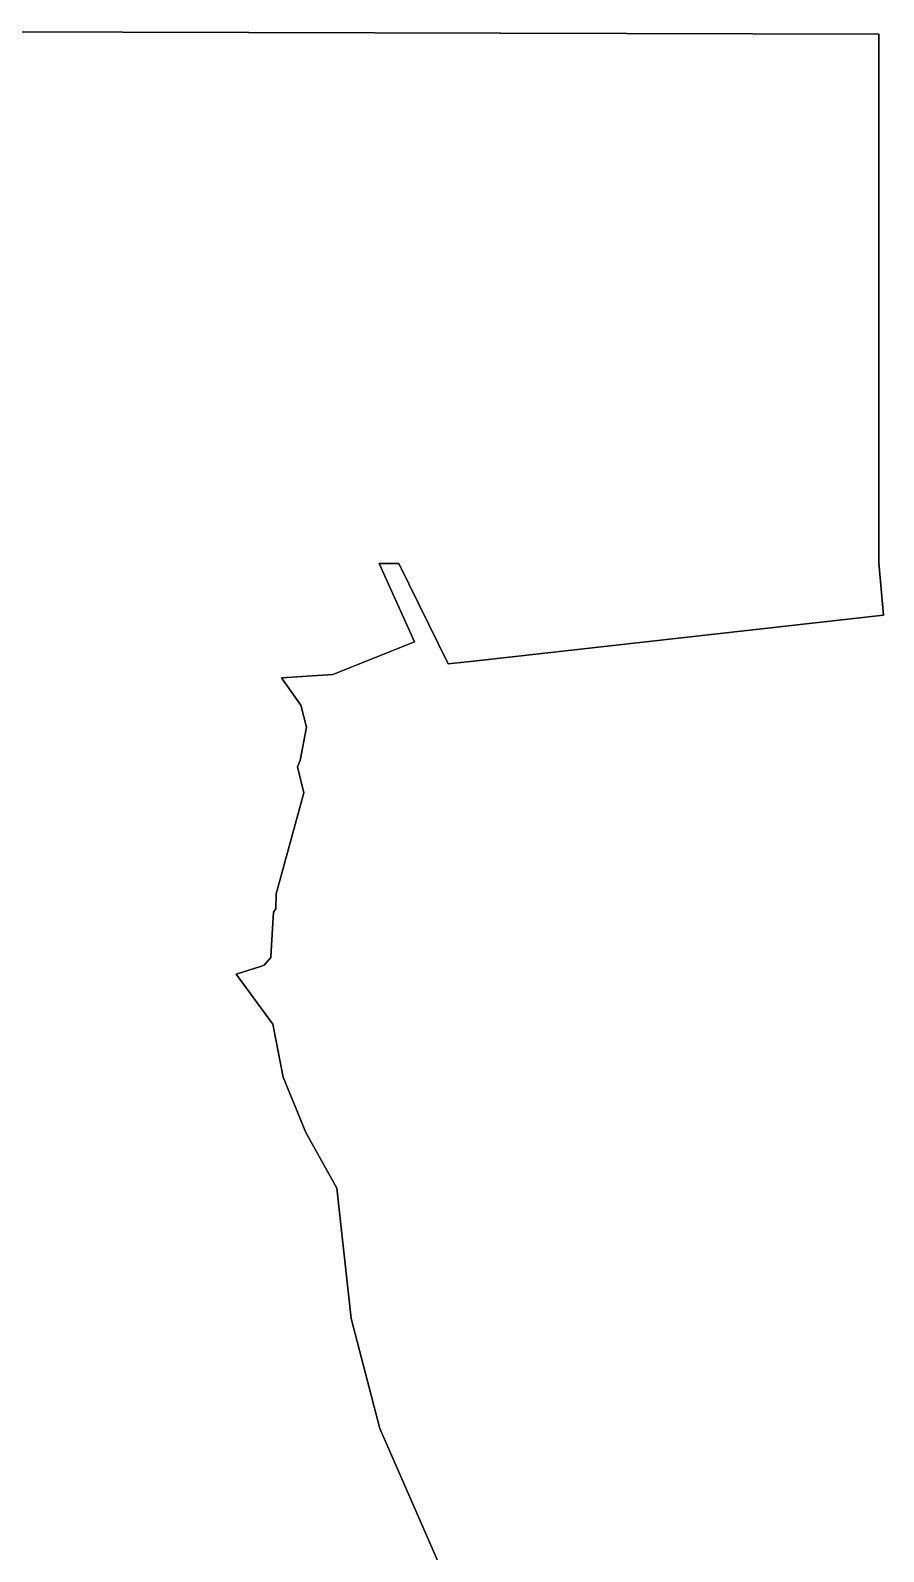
# Model space of a CAD drawing. Header units: inches. Extents: x 130170 to 284068, y 377793 to 804530.
# Drawn here: x 182827 to 186027, y 504289 to 509997 of the extents above; entities that cross this region are included whole.
import ezdxf

# ---------------------------------------------------------------- set-up
doc = ezdxf.new("R2010")
doc.units = ezdxf.units.IN
doc.header["$MEASUREMENT"] = 0
doc.layers.add('muni_il', color=7, linetype='Continuous')

msp = doc.modelspace()

# ---------------------------------------------------------------- linework, layer by layer
at = {"layer": 'muni_il'}
for points in [[(184537.8, 503835.4), (184137.8, 504750.8), (184029.8, 505163.5), (183976.8, 505653.1), (183860.6, 505862.1), (183775, 506069.4), (183735.9, 506267.7), (183599.2, 506455.8), (183690.7, 506485.2), (183703.9, 506489.4), (183728.4, 506518), (183731.2, 506564.4), (183738.7, 506688.5), (183747.8, 506700.8), (183749.3, 506757), (183852.5, 507136.4), (183829.4, 507233.5), (183838.4, 507257.7), (183863.3, 507382.3), (183841.3, 507465.5), (183769.3, 507568.1), (183961.3, 507580.4), (184267.8, 507702.9), (184135.4, 507996.7), (184209.4, 507996.8), (184394.7, 507620.1), (184489.5, 507630.7), (186027.4, 507802.6), (186010, 507999.3), (186009.6, 509982.9), (180809.2, 509997.1)], [(180809.2, 509997.1), (186009.6, 509982.9), (186010, 507999.3), (186027.4, 507802.6), (184489.5, 507630.7), (184394.7, 507620.1), (184209.4, 507996.8), (184135.4, 507996.7), (184267.8, 507702.9), (183961.3, 507580.4), (183769.3, 507568.1), (183841.3, 507465.5), (183863.3, 507382.3), (183838.4, 507257.7), (183829.4, 507233.5), (183852.5, 507136.4), (183749.3, 506757), (183747.8, 506700.8), (183738.7, 506688.5), (183731.2, 506564.4), (183728.4, 506518), (183703.9, 506489.4), (183690.7, 506485.2), (183599.2, 506455.8), (183735.9, 506267.7), (183775, 506069.4), (183860.6, 505862.1), (183976.8, 505653.1), (184029.8, 505163.5), (184137.8, 504750.8), (184537.8, 503835.4)]]:
    msp.add_lwpolyline(points, dxfattribs=at)

doc.saveas('drawing.dxf')
